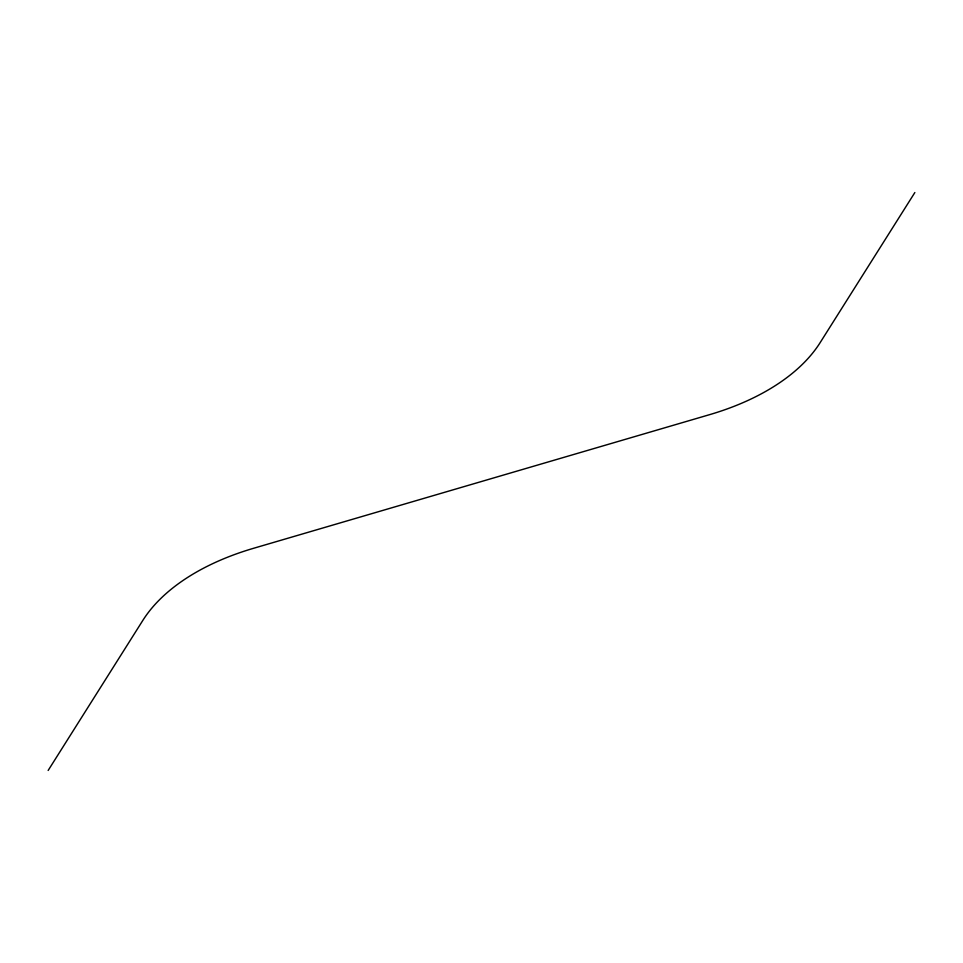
<?xml version="1.0" encoding="UTF-8"?>
<svg xmlns="http://www.w3.org/2000/svg" width="963" height="963" viewBox="0 0 963 963"><rect width="100%" height="100%" fill="white"/><g stroke="black" fill="none" stroke-linecap="round" stroke-linejoin="round"><path stroke-width="1.44" d="M48.15 770.46L142.825 620.413A227.364 131.269 0 0 1 253.558 548.296L709.442 414.704A227.364 131.269 0 0 0 820.175 342.587L914.85 192.54"/></g></svg>
